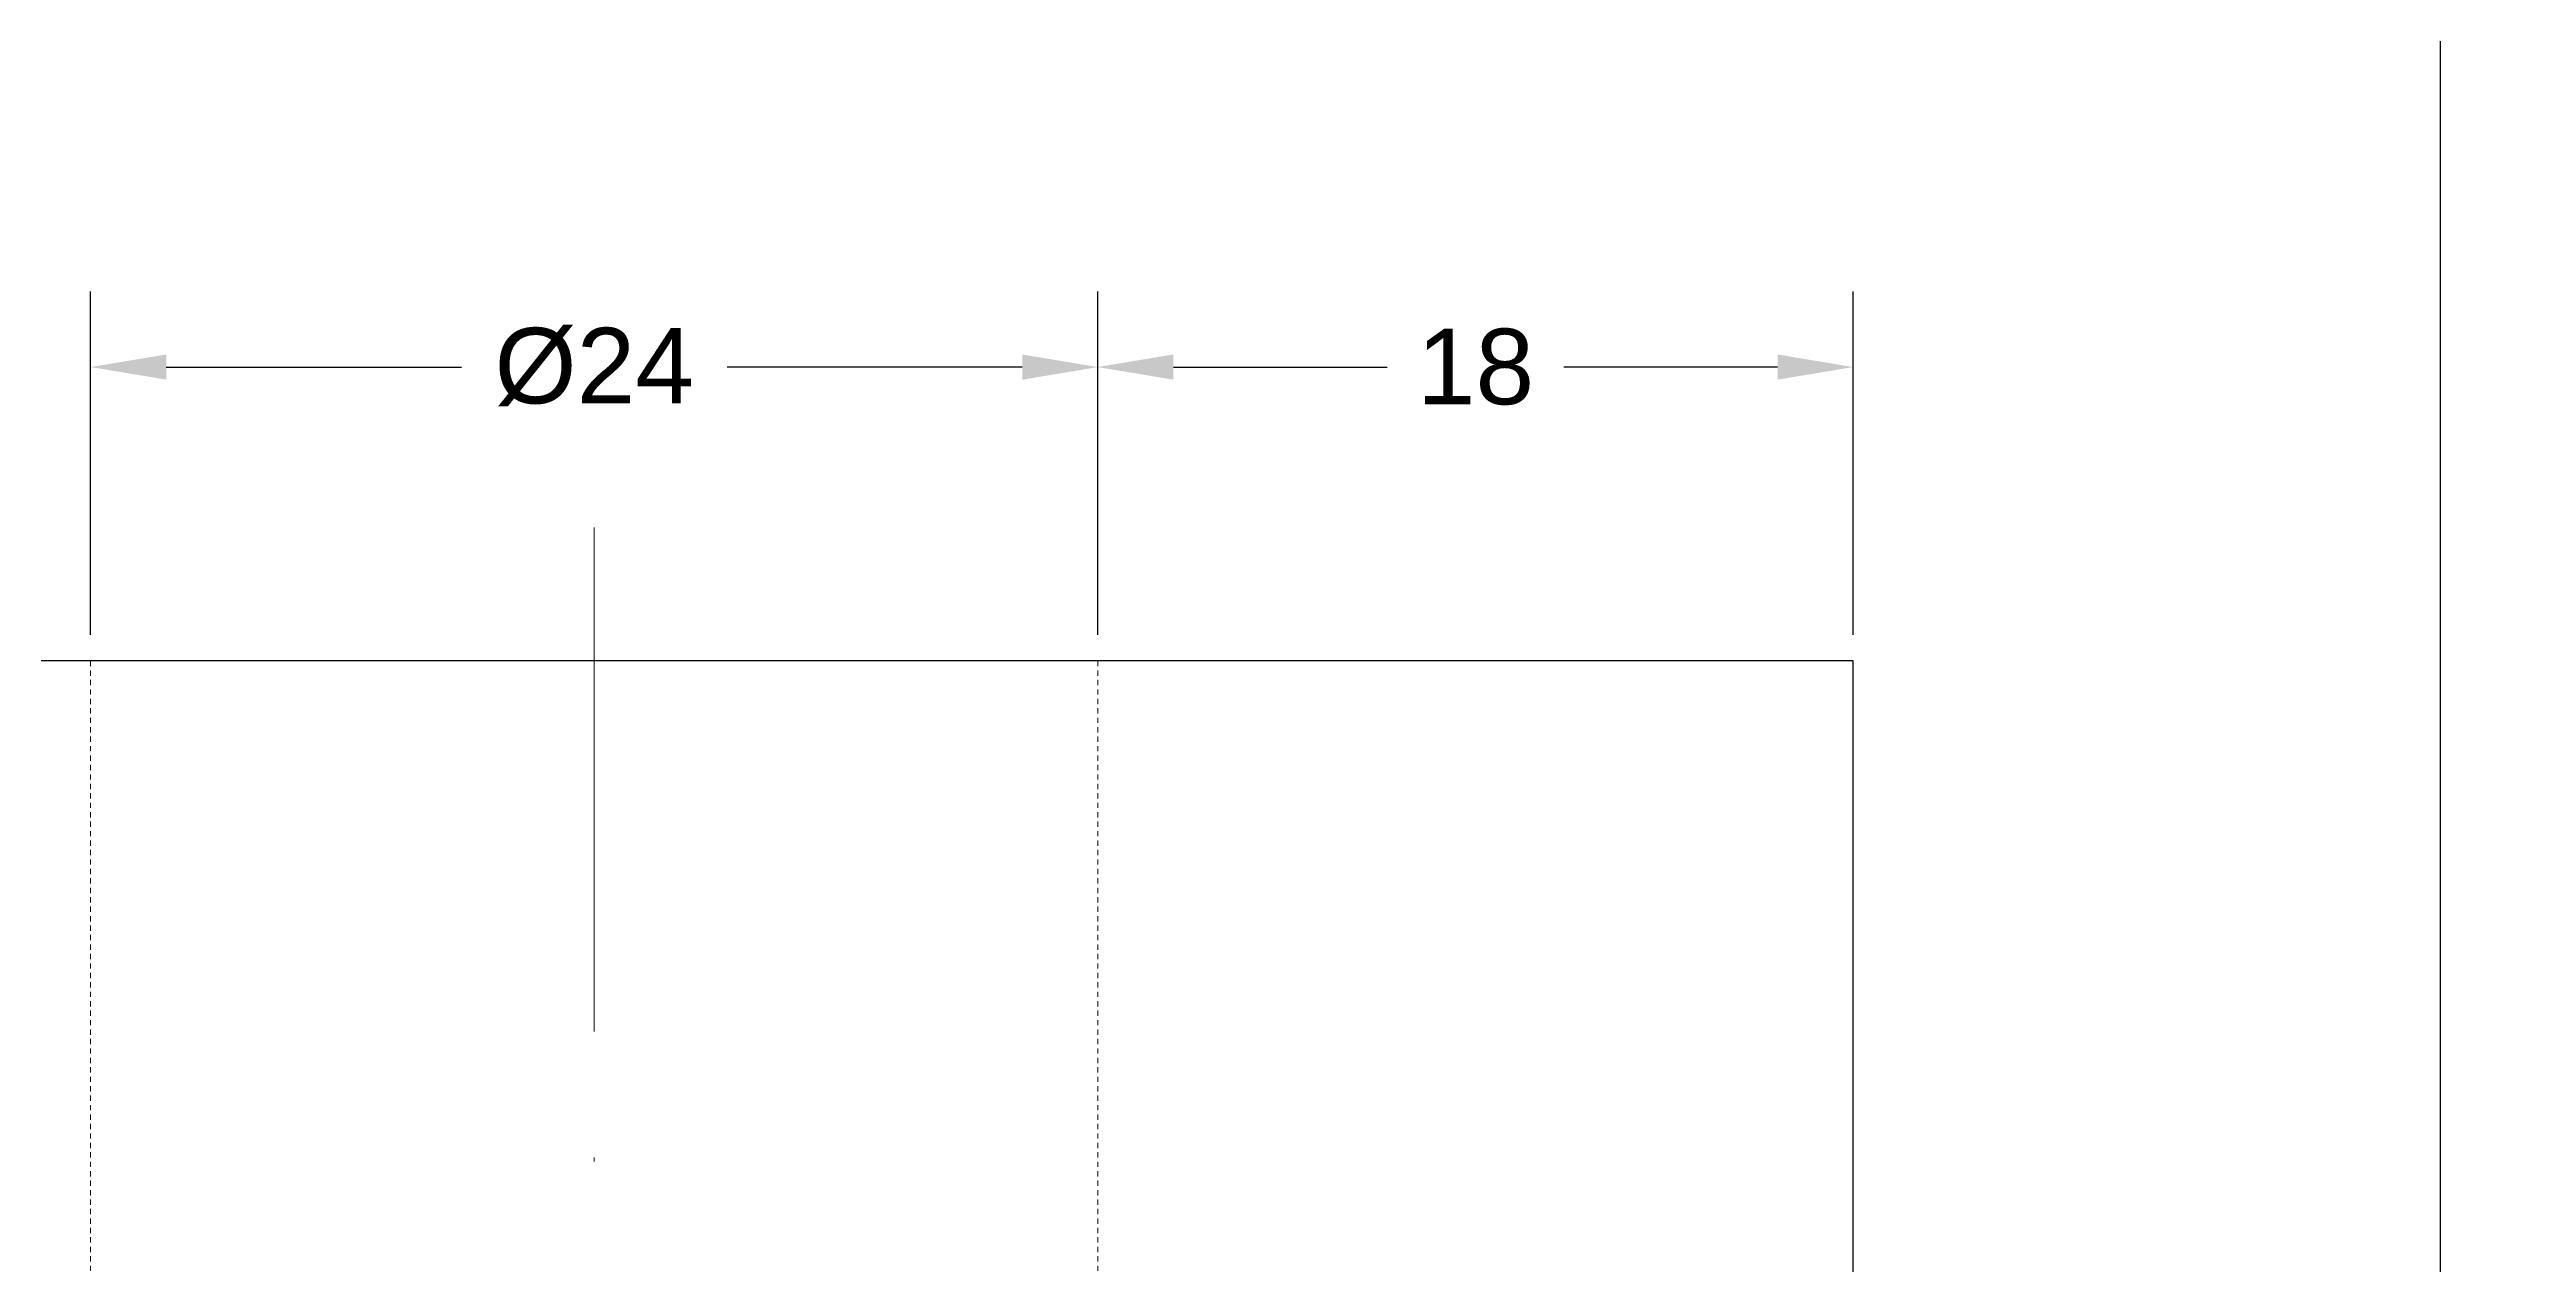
# Model space of a CAD drawing. Header units: inches. Extents: x -12 to 299, y -12 to 425.
# Drawn here: x 127.1 to 186.1, y 155.1 to 184 of the extents above; entities that cross this region are included whole.
import ezdxf

# ---------------------------------------------------------------- set-up
doc = ezdxf.new("R2010")
doc.units = ezdxf.units.IN
doc.header["$MEASUREMENT"] = 0
doc.linetypes.add('ACAD_ISO10W100', pattern=[18, 12, -3, 0, -3])
doc.linetypes.add('HIDDEN2', pattern=[0.1875, 0.125, -0.0625])
for name, color, linetype, lineweight in [('axe', 181, 'ACAD_ISO10W100', 0), ('dimensiuni', 220, 'Continuous', 0), ('PDF_hidden', 7, 'HIDDEN2', 0), ('vizibil', 7, 'Continuous', 30)]:
    doc.layers.add(name, color=color, linetype=linetype, lineweight=lineweight)
doc.styles.get("Standard").update_dxf_attribs({"font": 'arial.ttf'})
doc.dimstyles.new('Annotative', dxfattribs={"dimscale": 0, "dimtxt": 0.18, "dimasz": 0.18, "dimexe": 0.18, "dimexo": 0.0625, "dimgap": 0.09, "dimtad": 0, "dimtih": 1, "dimtoh": 1, "dimdec": 0, "dimzin": 0, "dimdsep": 46, "dimtxsty": 'Standard', "dimcen": 0.09, "dimadec": 0, "dimazin": 0, "dimtfac": 1, "dimtdec": 0, "dimtofl": 0, "dimtmove": 0, "dimatfit": 3, "dimfxl": 1, "dimtolj": 1, "dimtzin": 0, "dimarcsym": 0})

# ---------------------------------------------------------------- blocks, each defined once
blk = doc.blocks.new('*D8')
at = {"layer": 'Defpoints', "color": 0, "transparency": 16777216}
for p in [(170.04, 254.438), (184.04, 254.438), (170.04, 134.438)]:
    blk.add_point(p, dxfattribs=at)
at = {"layer": 'dimensiuni', "color": 0, "lineweight": -2, "transparency": 16777216}
for p, q in [((170.665, 254.438), (185.84, 254.438)), ((184.04, 252.638), (184.04, 196.228)), ((184.04, 136.238), (184.04, 192.59)), ((170.665, 134.438), (185.84, 134.438))]:
    blk.add_line(p, q, dxfattribs=at)
at = {"layer": 'dimensiuni', "color": 0, "transparency": 16777216}
for points in [[(183.74, 252.638), (184.34, 252.638), (184.04, 254.438)], [(183.74, 136.238), (184.34, 136.238), (184.04, 134.438)]]:
    blk.add_solid(points, dxfattribs=at)
at = {"layer": 'dimensiuni', "color": 0, "transparency": 16777216, "insert": (184.04, 194.409), "char_height": 1.8, "attachment_point": 5}
blk.add_mtext('\\A1;120', dxfattribs=at)
blk = doc.blocks.new('*D17')
at = {"layer": 'Defpoints', "color": 0, "transparency": 16777216}
for p in [(152.04, 176.438), (152.04, 169.438), (170.04, 169.438)]:
    blk.add_point(p, dxfattribs=at)
at = {"layer": 'dimensiuni', "color": 0, "lineweight": -2, "transparency": 16777216}
for p, q in [((152.04, 170.063), (152.04, 178.238)), ((170.04, 170.063), (170.04, 178.238)), ((153.84, 176.438), (158.934, 176.438)), ((168.24, 176.438), (163.147, 176.438))]:
    blk.add_line(p, q, dxfattribs=at)
at = {"layer": 'dimensiuni', "color": 0, "transparency": 16777216}
for points in [[(153.84, 176.738), (153.84, 176.138), (152.04, 176.438)], [(168.24, 176.738), (168.24, 176.138), (170.04, 176.438)]]:
    blk.add_solid(points, dxfattribs=at)
at = {"layer": 'dimensiuni', "color": 0, "transparency": 16777216, "insert": (161.04, 176.438), "char_height": 1.8, "attachment_point": 5}
blk.add_mtext('\\A1;18', dxfattribs=at)
blk = doc.blocks.new('*D18')
at = {"layer": 'Defpoints', "color": 0, "transparency": 16777216}
for p in [(128.04, 176.438), (128.04, 169.438), (152.04, 169.438)]:
    blk.add_point(p, dxfattribs=at)
at = {"layer": 'dimensiuni', "color": 0, "lineweight": -2, "transparency": 16777216}
for p, q in [((128.04, 170.063), (128.04, 178.238)), ((152.04, 170.063), (152.04, 178.238)), ((129.84, 176.438), (136.876, 176.438)), ((150.24, 176.438), (143.205, 176.438))]:
    blk.add_line(p, q, dxfattribs=at)
at = {"layer": 'dimensiuni', "color": 0, "transparency": 16777216}
for points in [[(129.84, 176.738), (129.84, 176.138), (128.04, 176.438)], [(150.24, 176.738), (150.24, 176.138), (152.04, 176.438)]]:
    blk.add_solid(points, dxfattribs=at)
at = {"layer": 'dimensiuni', "color": 0, "transparency": 16777216, "insert": (140.04, 176.438), "char_height": 1.8, "attachment_point": 5}
blk.add_mtext('\\A1;%%C24', dxfattribs=at)

msp = doc.modelspace()

# ---------------------------------------------------------------- linework, layer by layer
at = {"layer": 'axe'}
msp.add_lwpolyline([(140.04, 172.615), (140.04, 128.721)], dxfattribs=at)
at = {"layer": 'PDF_hidden'}
for points in [[(128.04, 169.438), (128.04, 134.438)], [(152.04, 169.438), (152.04, 134.438)]]:
    msp.add_lwpolyline(points, dxfattribs=at)
at = {"layer": 'vizibil'}
for p, q in [((170.04, 169.438), (110.04, 169.438)), ((170.04, 154.438), (170.04, 169.438))]:
    msp.add_line(p, q, dxfattribs=at)

# ---------------------------------------------------------------- dimensions: what is measured, and where the dimension line sits
at = {"layer": 'dimensiuni'}
dim = msp.add_linear_dim(base=(184.04, 254.438), p1=(170.04, 134.438), p2=(170.04, 254.438), angle=90, dimstyle='Annotative', dxfattribs=at)
dim.commit()
dim.dimension.update_dxf_attribs({"geometry": '*D8', "text_midpoint": (184.04, 194.409), "dimtype": 160})
dim = msp.add_linear_dim(base=(128.04, 176.438), p1=(152.04, 169.438), p2=(128.04, 169.438), text='%%C<>', dimstyle='Annotative', dxfattribs=at)
dim.commit()
dim.dimension.update_dxf_attribs({"geometry": '*D18', "text_midpoint": (140.04, 176.438)})
dim = msp.add_linear_dim(base=(152.04, 176.438), p1=(170.04, 169.438), p2=(152.04, 169.438), dimstyle='Annotative', dxfattribs=at)
dim.commit()
dim.dimension.update_dxf_attribs({"geometry": '*D17', "text_midpoint": (161.04, 176.438)})

doc.saveas('drawing.dxf')
